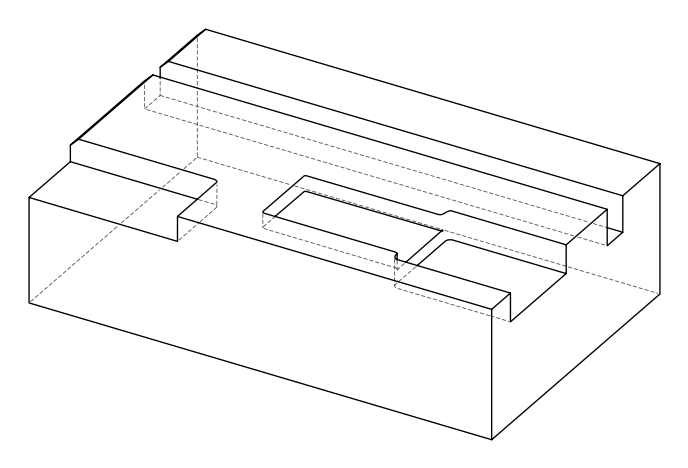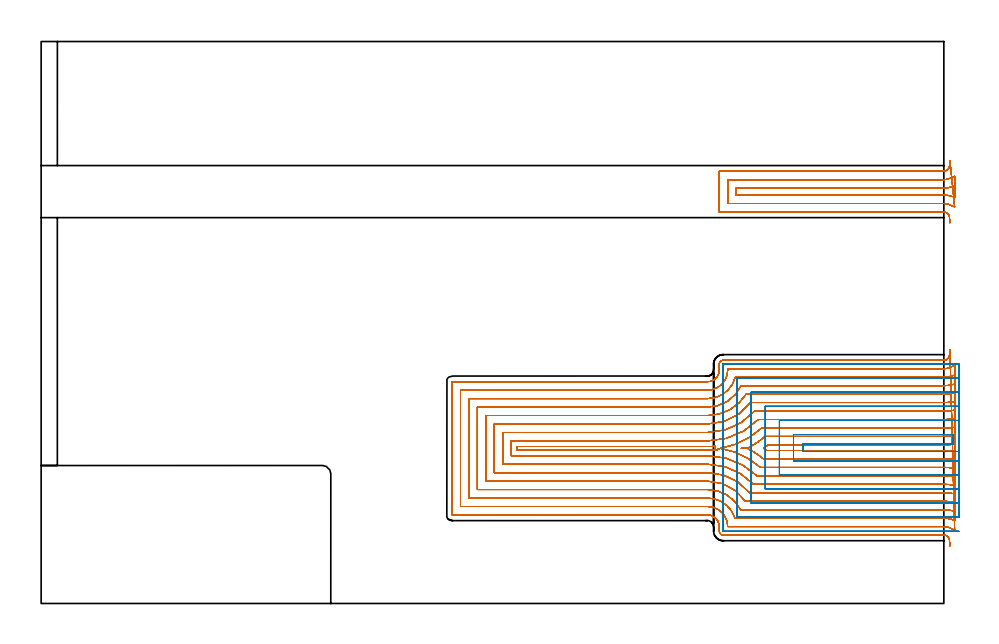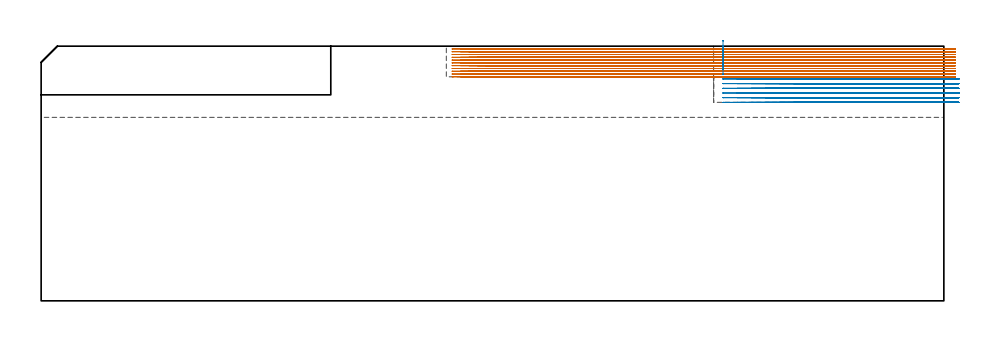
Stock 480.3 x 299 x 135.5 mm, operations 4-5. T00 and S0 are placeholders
(PLAN: 6 operations, 4 tool changes, 269.7 min)
(1 AREA_MILL | FG_CHAMFER_SURFACE | UGT0205_001 | 4.37 min | 5265 mm3)
(2 AREA_MILL_1 | FG_CHAMFER_SURFACE_1 | UGT0205_001 | 2.27 min | 2633 mm3)
(3 MILL_CORNER_NOTCH_RECTANGULAR | CORNER_NOTCH_RECTANGULAR | NXT0201_009 | Follow Part, ap 2, ae 75% | 59.5 min | 292670 mm3)
(4 MILL_OPEN_POCKET | POCKET_OPEN | NXT0201_008 | Follow Part, ap 1.5, ae 75% | 159.74 min | 431052 mm3)
(5 MILL_SLOT | SLOT_PARTIAL_RECTANGULAR | NXT0201_013 | Follow Part, ap 2.5, ae 75% | 28.28 min | 164766 mm3)
(6 MILL_RECTANGULAR_SLOT | SLOT_RECTANGULAR | UGT0201_094 | Follow Part, ap 5, ae 75% | 15.51 min | 448663 mm3)
(TOOL UGT0205_001 | Chamfer Mill 20 x 3 x 45 deg. | D20 FL50 Z2)
(TOOL NXT0201_009 | ENDMILL 8mm [2P460-0800-NA 1630] | D8 FL26 Z6)
(TOOL NXT0201_008 | ENDMILL 6mm [2P460-0600-NA 1630] | D6 FL26 Z6)
(TOOL NXT0201_013 | ENDMILL 10mm | D10 FL30 Z4)
(TOOL UGT0201_094 | End mill 20 mm | D20 FL38 Z4)
(OP 4 MILL_OPEN_POCKET)
G17 G21 G94 G90
T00 M6
G54
G17 G0 G90 X486.205 Y222.131 S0 M3
G43 Z145.5 H1
Z134.018
G94 G1 X483.3 Y221.381 F250.
G2 X480.3 Y221. R12. F500.
G1 X369.8
Y217.3
X480.3
G2 X483.3 Y216.919 R12.
G1 X486.205 Y216.169 F250.
X486.05 Y227.326
X483.3 Y226.126
G2 X480.3 Y225.5 R7.5 F500.
G1 X365.3
Y212.8
X480.3
G2 X483.3 Y212.174 R7.5
G1 X486.05 Y210.974 F250.
X483.535 Y235.745
X483.29 Y232.755
G2 X480.3 Y230. R3. F500.
G1 X360.8
Y208.3
X480.3
G2 X483.29 Y205.545 R3.
G1 X483.535 Y202.555 F250.
G0 X486.205 Y222.131 Z132.536
G1 X483.3 Y221.381
G2 X480.3 Y221. R12. F500.
G1 X369.8
Y217.3
X480.3
G2 X483.3 Y216.919 R12.
G1 X486.205 Y216.169 F250.
X486.05 Y227.326
X483.3 Y226.126
G2 X480.3 Y225.5 R7.5 F500.
G1 X365.3
Y212.8
X480.3
G2 X483.3 Y212.174 R7.5
G1 X486.05 Y210.974 F250.
X483.535 Y235.745
X483.29 Y232.755
G2 X480.3 Y230. R3. F500.
G1 X360.8
Y208.3
X480.3
G2 X483.29 Y205.545 R3.
G1 X483.535 Y202.555 F250.
G0 X486.205 Y222.131 Z131.054
G1 X483.3 Y221.381
G2 X480.3 Y221. R12. F500.
G1 X369.8
Y217.3
X480.3
G2 X483.3 Y216.919 R12.
G1 X486.205 Y216.169 F250.
X486.05 Y227.326
X483.3 Y226.126
G2 X480.3 Y225.5 R7.5 F500.
G1 X365.3
Y212.8
X480.3
G2 X483.3 Y212.174 R7.5
G1 X486.05 Y210.974 F250.
X483.535 Y235.745
X483.29 Y232.755
G2 X480.3 Y230. R3. F500.
G1 X360.8
Y208.3
X480.3
G2 X483.29 Y205.545 R3.
G1 X483.535 Y202.555 F250.
G0 X486.205 Y222.131 Z129.573
G1 X483.3 Y221.381
G2 X480.3 Y221. R12. F500.
G1 X369.8
Y217.3
X480.3
G2 X483.3 Y216.919 R12.
G1 X486.205 Y216.169 F250.
X486.05 Y227.326
X483.3 Y226.126
G2 X480.3 Y225.5 R7.5 F500.
G1 X365.3
Y212.8
X480.3
G2 X483.3 Y212.174 R7.5
G1 X486.05 Y210.974 F250.
X483.535 Y235.745
X483.29 Y232.755
G2 X480.3 Y230. R3. F500.
G1 X360.8
Y208.3
X480.3
G2 X483.29 Y205.545 R3.
G1 X483.535 Y202.555 F250.
G0 X486.205 Y222.131 Z128.091
G1 X483.3 Y221.381
G2 X480.3 Y221. R12. F500.
G1 X369.8
Y217.3
X480.3
G2 X483.3 Y216.919 R12.
G1 X486.205 Y216.169 F250.
X486.05 Y227.326
X483.3 Y226.126
G2 X480.3 Y225.5 R7.5 F500.
G1 X365.3
Y212.8
X480.3
G2 X483.3 Y212.174 R7.5
G1 X486.05 Y210.974 F250.
X483.535 Y235.745
X483.29 Y232.755
G2 X480.3 Y230. R3. F500.
G1 X360.8
Y208.3
X480.3
G2 X483.29 Y205.545 R3.
G1 X483.535 Y202.555 F250.
G0 X486.205 Y222.131 Z126.609
G1 X483.3 Y221.381
G2 X480.3 Y221. R12. F500.
G1 X369.8
Y217.3
X480.3
G2 X483.3 Y216.919 R12.
G1 X486.205 Y216.169 F250.
X486.05 Y227.326
X483.3 Y226.126
G2 X480.3 Y225.5 R7.5 F500.
G1 X365.3
Y212.8
X480.3
G2 X483.3 Y212.174 R7.5
G1 X486.05 Y210.974 F250.
X483.535 Y235.745
X483.29 Y232.755
G2 X480.3 Y230. R3. F500.
G1 X360.8
Y208.3
X480.3
G2 X483.29 Y205.545 R3.
G1 X483.535 Y202.555 F250.
G0 X486.205 Y222.131 Z125.127
G1 X483.3 Y221.381
G2 X480.3 Y221. R12. F500.
G1 X369.8
Y217.3
X480.3
G2 X483.3 Y216.919 R12.
G1 X486.205 Y216.169 F250.
X486.05 Y227.326
X483.3 Y226.126
G2 X480.3 Y225.5 R7.5 F500.
G1 X365.3
Y212.8
X480.3
G2 X483.3 Y212.174 R7.5
G1 X486.05 Y210.974 F250.
X483.535 Y235.745
X483.29 Y232.755
G2 X480.3 Y230. R3. F500.
G1 X360.8
Y208.3
X480.3
G2 X483.29 Y205.545 R3.
G1 X483.535 Y202.555 F250.
G0 X486.205 Y222.131 Z123.645
G1 X483.3 Y221.381
G2 X480.3 Y221. R12. F500.
G1 X369.8
Y217.3
X480.3
G2 X483.3 Y216.919 R12.
G1 X486.205 Y216.169 F250.
X486.05 Y227.326
X483.3 Y226.126
G2 X480.3 Y225.5 R7.5 F500.
G1 X365.3
Y212.8
X480.3
G2 X483.3 Y212.174 R7.5
G1 X486.05 Y210.974 F250.
X483.535 Y235.745
X483.29 Y232.755
G2 X480.3 Y230. R3. F500.
G1 X360.8
Y208.3
X480.3
G2 X483.29 Y205.545 R3.
G1 X483.535 Y202.555 F250.
G0 X486.205 Y222.131 Z122.164
G1 X483.3 Y221.381
G2 X480.3 Y221. R12. F500.
G1 X369.8
Y217.3
X480.3
G2 X483.3 Y216.919 R12.
G1 X486.205 Y216.169 F250.
X486.05 Y227.326
X483.3 Y226.126
G2 X480.3 Y225.5 R7.5 F500.
G1 X365.3
Y212.8
X480.3
G2 X483.3 Y212.174 R7.5
G1 X486.05 Y210.974 F250.
X483.535 Y235.745
X483.29 Y232.755
G2 X480.3 Y230. R3. F500.
G1 X360.8
Y208.3
X480.3
G2 X483.29 Y205.545 R3.
G1 X483.535 Y202.555 F250.
G0 X486.205 Y222.131 Z120.682
G1 X483.3 Y221.381
G2 X480.3 Y221. R12. F500.
G1 X369.8
Y217.3
X480.3
G2 X483.3 Y216.919 R12.
G1 X486.205 Y216.169 F250.
X486.05 Y227.326
X483.3 Y226.126
G2 X480.3 Y225.5 R7.5 F500.
G1 X365.3
Y212.8
X480.3
G2 X483.3 Y212.174 R7.5
G1 X486.05 Y210.974 F250.
X483.535 Y235.745
X483.29 Y232.755
G2 X480.3 Y230. R3. F500.
G1 X360.8
Y208.3
X480.3
G2 X483.29 Y205.545 R3.
G1 X483.535 Y202.555 F250.
G0 X486.205 Y222.131 Z119.2
G1 X483.3 Y221.381
G2 X480.3 Y221. R12. F500.
G1 X369.8
Y217.3
X480.3
G2 X483.3 Y216.919 R12.
G1 X486.205 Y216.169 F250.
X486.05 Y227.326
X483.3 Y226.126
G2 X480.3 Y225.5 R7.5 F500.
G1 X365.3
Y212.8
X480.3
G2 X483.3 Y212.174 R7.5
G1 X486.05 Y210.974 F250.
X483.535 Y235.745
X483.29 Y232.755
G2 X480.3 Y230. R3. F500.
G1 X360.8
Y208.3
X480.3
G2 X483.29 Y205.545 R3.
G1 X483.535 Y202.555 F250.
G0 Z145.5
X486.294 Y84.681
Z134.018
G1 X483.3 Y84.494
G2 X480.3 Y84.4 R48. F500.
G1 X386.809
G2 X384.378 Y82.55 R51.2
X385.924 Y81.4 R51.2
G1 X480.3
G2 X483.3 Y81.306 R48.
G1 X486.294 Y81.119 F250.
X486.293 Y89.21
X483.3 Y89.004
G2 X480.3 Y88.9 R43.5 F500.
G1 X385.174
G2 X375.723 Y82.55 R46.7
G1 X372.538
X375.723
G2 X384.347 Y76.9 R46.7
G1 X480.3
G2 X483.3 Y76.796 R43.5
G1 X486.293 Y76.59 F250.
X486.291 Y93.746
X483.3 Y93.516
G2 X480.3 Y93.4 R39. F500.
G1 X383.448
G2 X361.391 Y82.55 R42.2
G1 X358.62 Y81.401
G3 X354.6 Y81.6 R40.7
G1 X253.1
Y83.5
X354.6
G3 X358.62 Y83.699 R40.7
X358.62 Y81.401 R3.
G1 X361.391 Y82.55
G2 X382.682 Y72.4 R42.2
G1 X480.3
G2 X483.3 Y72.284 R39.
G1 X486.291 Y72.054 F250.
X486.289 Y98.292
X483.3 Y98.031
G2 X480.3 Y97.9 R34.5 F500.
G1 X381.611
G2 X354.6 Y86.5 R37.7
G1 X250.1
Y78.6
X354.6
G2 X380.911 Y67.9 R37.7
G1 X480.3
G2 X483.3 Y67.769 R34.5
G1 X486.289 Y67.508 F250.
X486.285 Y102.85
X483.3 Y102.55
G2 X480.3 Y102.4 R30. F500.
G1 X379.64
G2 X354.6 Y91. R33.2
G1 X245.6
Y74.1
X354.6
G2 X379.013 Y63.4 R33.2
G1 X480.3
G2 X483.3 Y63.25 R30.
G1 X486.285 Y62.95 F250.
X486.279 Y107.43
X483.3 Y107.077
G2 X480.3 Y106.9 R25.5 F500.
G1 X377.5
G2 X354.6 Y95.5 R28.7
G1 X241.1
Y69.6
X354.6
G2 X376.954 Y58.9 R28.7
G1 X480.3
G2 X483.3 Y58.723 R25.5
G1 X486.279 Y58.37 F250.
X486.269 Y112.044
X483.3 Y111.615
G2 X480.3 Y111.4 R21. F500.
G1 X375.138
G2 X354.6 Y100. R24.2
G1 X236.6
Y65.1
X354.6
G2 X374.685 Y54.4 R24.2
G1 X480.3
G2 X483.3 Y54.185 R21.
G1 X486.269 Y53.756 F250.
X486.25 Y116.72
X483.3 Y116.175
G2 X480.3 Y115.9 R16.5 F500.
G1 X372.466
G2 X354.6 Y104.5 R19.7
G1 X232.1
Y60.6
X354.6
G2 X372.124 Y49.9 R19.7
G1 X480.3
G2 X483.3 Y49.625 R16.5
G1 X486.25 Y49.08 F250.
X486.205 Y121.531
X483.3 Y120.781
G2 X480.3 Y120.4 R12. F500.
G1 X369.317
G2 X354.6 Y109. R15.2
G1 X227.6
Y56.1
X354.6
G2 X369.119 Y45.4 R15.2
G1 X480.3
G2 X483.3 Y45.019 R12.
G1 X486.205 Y44.269 F250.
X486.05 Y126.726
X483.3 Y125.526
G2 X480.3 Y124.9 R7.5 F500.
G1 X365.3
Y124.2
G2 X354.6 Y113.5 R10.7
G1 X223.1
Y51.6
X354.6
G2 X365.3 Y40.9 R10.7
G1 X480.3
G2 X483.3 Y40.274 R7.5
G1 X486.05 Y39.074 F250.
X483.535 Y135.145
X483.29 Y132.155
G2 X480.3 Y129.4 R3. F500.
G1 X362.9
G3 X360.8 Y127.301 R2.1
G1 Y124.2
G2 X354.6 Y118. R6.2
G1 X218.8
G3 X218.6 Y117.8 R0.2
G1 Y47.3
G3 X218.8 Y47.1 R0.2
G1 X354.6
G2 X360.8 Y40.9 R6.2
G1 Y38.5
G3 X362.9 Y36.4 R2.1
G1 X480.3
G2 X483.29 Y33.645 R3.
G1 X483.535 Y30.655 F250.
G0 X486.294 Y84.681 Z132.536
G1 X483.3 Y84.494
G2 X480.3 Y84.4 R48. F500.
G1 X386.809
G2 X384.378 Y82.55 R51.2
X385.924 Y81.4 R51.2
G1 X480.3
G2 X483.3 Y81.306 R48.
G1 X486.294 Y81.119 F250.
X486.293 Y89.21
X483.3 Y89.004
G2 X480.3 Y88.9 R43.5 F500.
G1 X385.174
G2 X375.723 Y82.55 R46.7
G1 X372.538
X375.723
G2 X384.347 Y76.9 R46.7
G1 X480.3
G2 X483.3 Y76.796 R43.5
G1 X486.293 Y76.59 F250.
X486.291 Y93.746
X483.3 Y93.516
G2 X480.3 Y93.4 R39. F500.
G1 X383.448
G2 X361.391 Y82.55 R42.2
G1 X358.62 Y81.401
G3 X354.6 Y81.6 R40.7
G1 X253.1
Y83.5
X354.6
G3 X358.62 Y83.699 R40.7
X358.62 Y81.401 R3.
G1 X361.391 Y82.55
G2 X382.682 Y72.4 R42.2
G1 X480.3
G2 X483.3 Y72.284 R39.
G1 X486.291 Y72.054 F250.
X486.289 Y98.292
X483.3 Y98.031
G2 X480.3 Y97.9 R34.5 F500.
G1 X381.611
G2 X354.6 Y86.5 R37.7
G1 X250.1
Y78.6
X354.6
G2 X380.911 Y67.9 R37.7
G1 X480.3
G2 X483.3 Y67.769 R34.5
G1 X486.289 Y67.508 F250.
X486.285 Y102.85
X483.3 Y102.55
G2 X480.3 Y102.4 R30. F500.
G1 X379.64
G2 X354.6 Y91. R33.2
G1 X245.6
Y74.1
X354.6
G2 X379.013 Y63.4 R33.2
G1 X480.3
G2 X483.3 Y63.25 R30.
G1 X486.285 Y62.95 F250.
X486.279 Y107.43
X483.3 Y107.077
G2 X480.3 Y106.9 R25.5 F500.
G1 X377.5
G2 X354.6 Y95.5 R28.7
G1 X241.1
Y69.6
X354.6
G2 X376.954 Y58.9 R28.7
G1 X480.3
G2 X483.3 Y58.723 R25.5
G1 X486.279 Y58.37 F250.
X486.269 Y112.044
X483.3 Y111.615
G2 X480.3 Y111.4 R21. F500.
G1 X375.138
G2 X354.6 Y100. R24.2
G1 X236.6
Y65.1
X354.6
G2 X374.685 Y54.4 R24.2
G1 X480.3
G2 X483.3 Y54.185 R21.
G1 X486.269 Y53.756 F250.
X486.25 Y116.72
X483.3 Y116.175
G2 X480.3 Y115.9 R16.5 F500.
G1 X372.466
G2 X354.6 Y104.5 R19.7
G1 X232.1
Y60.6
X354.6
G2 X372.124 Y49.9 R19.7
G1 X480.3
G2 X483.3 Y49.625 R16.5
G1 X486.25 Y49.08 F250.
X486.205 Y121.531
X483.3 Y120.781
G2 X480.3 Y120.4 R12. F500.
G1 X369.317
G2 X354.6 Y109. R15.2
G1 X227.6
Y56.1
X354.6
G2 X369.119 Y45.4 R15.2
G1 X480.3
G2 X483.3 Y45.019 R12.
G1 X486.205 Y44.269 F250.
X486.05 Y126.726
X483.3 Y125.526
G2 X480.3 Y124.9 R7.5 F500.
G1 X365.3
Y124.2
G2 X354.6 Y113.5 R10.7
G1 X223.1
Y51.6
X354.6
G2 X365.3 Y40.9 R10.7
G1 X480.3
G2 X483.3 Y40.274 R7.5
G1 X486.05 Y39.074 F250.
X483.535 Y135.145
X483.29 Y132.155
G2 X480.3 Y129.4 R3. F500.
G1 X362.9
G3 X360.8 Y127.301 R2.1
G1 Y124.2
G2 X354.6 Y118. R6.2
G1 X218.8
G3 X218.6 Y117.8 R0.2
G1 Y47.3
G3 X218.8 Y47.1 R0.2
G1 X354.6
G2 X360.8 Y40.9 R6.2
G1 Y38.5
G3 X362.9 Y36.4 R2.1
G1 X480.3
G2 X483.29 Y33.645 R3.
G1 X483.535 Y30.655 F250.
G0 X486.294 Y84.681 Z131.054
G1 X483.3 Y84.494
G2 X480.3 Y84.4 R48. F500.
G1 X386.809
G2 X384.378 Y82.55 R51.2
X385.924 Y81.4 R51.2
G1 X480.3
G2 X483.3 Y81.306 R48.
G1 X486.294 Y81.119 F250.
X486.293 Y89.21
X483.3 Y89.004
G2 X480.3 Y88.9 R43.5 F500.
G1 X385.174
G2 X375.723 Y82.55 R46.7
G1 X372.538
X375.723
G2 X384.347 Y76.9 R46.7
G1 X480.3
G2 X483.3 Y76.796 R43.5
G1 X486.293 Y76.59 F250.
X486.291 Y93.746
X483.3 Y93.516
G2 X480.3 Y93.4 R39. F500.
G1 X383.448
G2 X361.391 Y82.55 R42.2
G1 X358.62 Y81.401
G3 X354.6 Y81.6 R40.7
G1 X253.1
Y83.5
X354.6
G3 X358.62 Y83.699 R40.7
X358.62 Y81.401 R3.
G1 X361.391 Y82.55
G2 X382.682 Y72.4 R42.2
G1 X480.3
G2 X483.3 Y72.284 R39.
G1 X486.291 Y72.054 F250.
X486.289 Y98.292
X483.3 Y98.031
G2 X480.3 Y97.9 R34.5 F500.
G1 X381.611
G2 X354.6 Y86.5 R37.7
G1 X250.1
Y78.6
X354.6
G2 X380.911 Y67.9 R37.7
G1 X480.3
G2 X483.3 Y67.769 R34.5
G1 X486.289 Y67.508 F250.
X486.285 Y102.85
X483.3 Y102.55
G2 X480.3 Y102.4 R30. F500.
G1 X379.64
G2 X354.6 Y91. R33.2
G1 X245.6
Y74.1
X354.6
G2 X379.013 Y63.4 R33.2
G1 X480.3
G2 X483.3 Y63.25 R30.
G1 X486.285 Y62.95 F250.
X486.279 Y107.43
X483.3 Y107.077
G2 X480.3 Y106.9 R25.5 F500.
G1 X377.5
G2 X354.6 Y95.5 R28.7
G1 X241.1
Y69.6
X354.6
G2 X376.954 Y58.9 R28.7
G1 X480.3
G2 X483.3 Y58.723 R25.5
G1 X486.279 Y58.37 F250.
X486.269 Y112.044
X483.3 Y111.615
G2 X480.3 Y111.4 R21. F500.
G1 X375.138
G2 X354.6 Y100. R24.2
G1 X236.6
Y65.1
X354.6
G2 X374.685 Y54.4 R24.2
G1 X480.3
G2 X483.3 Y54.185 R21.
G1 X486.269 Y53.756 F250.
X486.25 Y116.72
X483.3 Y116.175
G2 X480.3 Y115.9 R16.5 F500.
G1 X372.466
G2 X354.6 Y104.5 R19.7
G1 X232.1
Y60.6
X354.6
G2 X372.124 Y49.9 R19.7
G1 X480.3
G2 X483.3 Y49.625 R16.5
G1 X486.25 Y49.08 F250.
X486.205 Y121.531
X483.3 Y120.781
G2 X480.3 Y120.4 R12. F500.
G1 X369.317
G2 X354.6 Y109. R15.2
G1 X227.6
Y56.1
X354.6
G2 X369.119 Y45.4 R15.2
G1 X480.3
G2 X483.3 Y45.019 R12.
G1 X486.205 Y44.269 F250.
X486.05 Y126.726
X483.3 Y125.526
G2 X480.3 Y124.9 R7.5 F500.
G1 X365.3
Y124.2
G2 X354.6 Y113.5 R10.7
G1 X223.1
Y51.6
X354.6
G2 X365.3 Y40.9 R10.7
G1 X480.3
G2 X483.3 Y40.274 R7.5
G1 X486.05 Y39.074 F250.
X483.535 Y135.145
X483.29 Y132.155
G2 X480.3 Y129.4 R3. F500.
G1 X362.9
G3 X360.8 Y127.301 R2.1
G1 Y124.2
G2 X354.6 Y118. R6.2
G1 X218.8
G3 X218.6 Y117.8 R0.2
G1 Y47.3
G3 X218.8 Y47.1 R0.2
G1 X354.6
G2 X360.8 Y40.9 R6.2
G1 Y38.5
G3 X362.9 Y36.4 R2.1
G1 X480.3
G2 X483.29 Y33.645 R3.
G1 X483.535 Y30.655 F250.
G0 X486.294 Y84.681 Z129.573
G1 X483.3 Y84.494
G2 X480.3 Y84.4 R48. F500.
G1 X386.809
G2 X384.378 Y82.55 R51.2
X385.924 Y81.4 R51.2
G1 X480.3
G2 X483.3 Y81.306 R48.
G1 X486.294 Y81.119 F250.
X486.293 Y89.21
X483.3 Y89.004
G2 X480.3 Y88.9 R43.5 F500.
G1 X385.174
G2 X375.723 Y82.55 R46.7
G1 X372.538
X375.723
G2 X384.347 Y76.9 R46.7
G1 X480.3
G2 X483.3 Y76.796 R43.5
G1 X486.293 Y76.59 F250.
X486.291 Y93.746
X483.3 Y93.516
G2 X480.3 Y93.4 R39. F500.
G1 X383.448
G2 X361.391 Y82.55 R42.2
G1 X358.62 Y81.401
G3 X354.6 Y81.6 R40.7
G1 X253.1
Y83.5
X354.6
G3 X358.62 Y83.699 R40.7
X358.62 Y81.401 R3.
G1 X361.391 Y82.55
G2 X382.682 Y72.4 R42.2
G1 X480.3
G2 X483.3 Y72.284 R39.
G1 X486.291 Y72.054 F250.
X486.289 Y98.292
X483.3 Y98.031
G2 X480.3 Y97.9 R34.5 F500.
G1 X381.611
G2 X354.6 Y86.5 R37.7
G1 X250.1
Y78.6
X354.6
G2 X380.911 Y67.9 R37.7
G1 X480.3
G2 X483.3 Y67.769 R34.5
G1 X486.289 Y67.508 F250.
X486.285 Y102.85
X483.3 Y102.55
G2 X480.3 Y102.4 R30. F500.
G1 X379.64
G2 X354.6 Y91. R33.2
G1 X245.6
Y74.1
X354.6
G2 X379.013 Y63.4 R33.2
G1 X480.3
G2 X483.3 Y63.25 R30.
G1 X486.285 Y62.95 F250.
X486.279 Y107.43
X483.3 Y107.077
G2 X480.3 Y106.9 R25.5 F500.
G1 X377.5
G2 X354.6 Y95.5 R28.7
G1 X241.1
Y69.6
X354.6
G2 X376.954 Y58.9 R28.7
G1 X480.3
G2 X483.3 Y58.723 R25.5
G1 X486.279 Y58.37 F250.
X486.269 Y112.044
X483.3 Y111.615
G2 X480.3 Y111.4 R21. F500.
G1 X375.138
G2 X354.6 Y100. R24.2
G1 X236.6
Y65.1
X354.6
G2 X374.685 Y54.4 R24.2
G1 X480.3
G2 X483.3 Y54.185 R21.
G1 X486.269 Y53.756 F250.
X486.25 Y116.72
X483.3 Y116.175
G2 X480.3 Y115.9 R16.5 F500.
G1 X372.466
G2 X354.6 Y104.5 R19.7
G1 X232.1
Y60.6
X354.6
G2 X372.124 Y49.9 R19.7
G1 X480.3
G2 X483.3 Y49.625 R16.5
G1 X486.25 Y49.08 F250.
X486.205 Y121.531
X483.3 Y120.781
G2 X480.3 Y120.4 R12. F500.
G1 X369.317
G2 X354.6 Y109. R15.2
G1 X227.6
Y56.1
X354.6
G2 X369.119 Y45.4 R15.2
G1 X480.3
G2 X483.3 Y45.019 R12.
G1 X486.205 Y44.269 F250.
X486.05 Y126.726
X483.3 Y125.526
G2 X480.3 Y124.9 R7.5 F500.
G1 X365.3
Y124.2
G2 X354.6 Y113.5 R10.7
G1 X223.1
Y51.6
X354.6
G2 X365.3 Y40.9 R10.7
G1 X480.3
G2 X483.3 Y40.274 R7.5
G1 X486.05 Y39.074 F250.
X483.535 Y135.145
X483.29 Y132.155
G2 X480.3 Y129.4 R3. F500.
G1 X362.9
G3 X360.8 Y127.3 R2.1
G1 Y124.2
G2 X354.6 Y118. R6.2
G1 X218.8
G3 X218.6 Y117.8 R0.2
G1 Y47.3
G3 X218.8 Y47.1 R0.2
G1 X354.6
G2 X360.8 Y40.9 R6.2
G1 Y38.5
G3 X362.9 Y36.4 R2.1
G1 X480.3
G2 X483.29 Y33.645 R3.
G1 X483.535 Y30.655 F250.
G0 X486.294 Y84.681 Z128.091
G1 X483.3 Y84.494
G2 X480.3 Y84.4 R48. F500.
G1 X386.809
G2 X384.378 Y82.55 R51.2
X385.924 Y81.4 R51.2
G1 X480.3
G2 X483.3 Y81.306 R48.
G1 X486.294 Y81.119 F250.
X486.293 Y89.21
X483.3 Y89.004
G2 X480.3 Y88.9 R43.5 F500.
G1 X385.175
G2 X375.723 Y82.55 R46.7
G1 X372.538
X375.723
G2 X384.347 Y76.9 R46.7
G1 X480.3
G2 X483.3 Y76.796 R43.5
G1 X486.293 Y76.59 F250.
X486.291 Y93.746
X483.3 Y93.516
G2 X480.3 Y93.4 R39. F500.
G1 X383.448
G2 X361.391 Y82.55 R42.2
G1 X358.62 Y81.401
G3 X354.6 Y81.6 R40.7
G1 X253.1
Y83.5
X354.6
G3 X358.62 Y83.699 R40.7
X358.62 Y81.401 R3.
G1 X361.391 Y82.55
G2 X382.682 Y72.4 R42.2
G1 X480.3
G2 X483.3 Y72.284 R39.
G1 X486.291 Y72.054 F250.
X486.289 Y98.292
X483.3 Y98.031
G2 X480.3 Y97.9 R34.5 F500.
G1 X381.611
G2 X354.6 Y86.5 R37.7
G1 X250.1
Y78.6
X354.6
G2 X380.911 Y67.9 R37.7
G1 X480.3
G2 X483.3 Y67.769 R34.5
G1 X486.289 Y67.508 F250.
X486.285 Y102.85
X483.3 Y102.55
G2 X480.3 Y102.4 R30. F500.
G1 X379.64
G2 X354.6 Y91. R33.2
G1 X245.6
Y74.1
X354.6
G2 X379.013 Y63.4 R33.2
G1 X480.3
G2 X483.3 Y63.25 R30.
G1 X486.285 Y62.95 F250.
X486.279 Y107.43
X483.3 Y107.077
G2 X480.3 Y106.9 R25.5 F500.
G1 X377.5
G2 X354.6 Y95.5 R28.7
G1 X241.1
Y69.6
X354.6
G2 X376.954 Y58.9 R28.7
G1 X480.3
G2 X483.3 Y58.723 R25.5
G1 X486.279 Y58.37 F250.
X486.269 Y112.044
X483.3 Y111.615
G2 X480.3 Y111.4 R21. F500.
G1 X375.138
G2 X354.6 Y100. R24.2
G1 X236.6
Y65.1
X354.6
G2 X374.685 Y54.4 R24.2
G1 X480.3
G2 X483.3 Y54.185 R21.
G1 X486.269 Y53.756 F250.
X486.25 Y116.72
X483.3 Y116.175
G2 X480.3 Y115.9 R16.5 F500.
G1 X372.466
G2 X354.6 Y104.5 R19.7
G1 X232.1
Y60.6
X354.6
G2 X372.124 Y49.9 R19.7
G1 X480.3
G2 X483.3 Y49.625 R16.5
G1 X486.25 Y49.08 F250.
X486.205 Y121.531
X483.3 Y120.781
G2 X480.3 Y120.4 R12. F500.
G1 X369.317
G2 X354.6 Y109. R15.2
G1 X227.6
Y56.1
X354.6
G2 X369.119 Y45.4 R15.2
G1 X480.3
G2 X483.3 Y45.019 R12.
G1 X486.205 Y44.269 F250.
X486.05 Y126.726
X483.3 Y125.526
G2 X480.3 Y124.9 R7.5 F500.
G1 X365.3
Y124.2
G2 X354.6 Y113.5 R10.7
G1 X223.1
Y51.6
X354.6
G2 X365.3 Y40.9 R10.7
G1 X480.3
G2 X483.3 Y40.274 R7.5
G1 X486.05 Y39.074 F250.
X483.535 Y135.145
X483.29 Y132.155
G2 X480.3 Y129.4 R3. F500.
G1 X362.9
G3 X360.8 Y127.301 R2.1
G1 Y124.2
G2 X354.6 Y118. R6.2
G1 X218.8
G3 X218.6 Y117.8 R0.2
G1 Y47.3
G3 X218.8 Y47.1 R0.2
G1 X354.6
G2 X360.8 Y40.9 R6.2
G1 Y38.5
G3 X362.9 Y36.4 R2.1
G1 X480.3
G2 X483.29 Y33.645 R3.
G1 X483.535 Y30.655 F250.
G0 X486.294 Y84.681 Z126.609
G1 X483.3 Y84.494
G2 X480.3 Y84.4 R48. F500.
G1 X386.809
G2 X384.378 Y82.55 R51.2
X385.924 Y81.4 R51.2
G1 X480.3
G2 X483.3 Y81.306 R48.
G1 X486.294 Y81.119 F250.
X486.293 Y89.21
X483.3 Y89.004
G2 X480.3 Y88.9 R43.5 F500.
G1 X385.174
G2 X375.723 Y82.55 R46.7
G1 X372.538
X375.723
G2 X384.347 Y76.9 R46.7
G1 X480.3
G2 X483.3 Y76.796 R43.5
G1 X486.293 Y76.59 F250.
X486.291 Y93.746
X483.3 Y93.516
G2 X480.3 Y93.4 R39. F500.
G1 X383.448
G2 X361.391 Y82.55 R42.2
G1 X358.62 Y81.401
G3 X354.6 Y81.6 R40.7
G1 X253.1
Y83.5
X354.6
G3 X358.62 Y83.699 R40.7
X358.62 Y81.401 R3.
G1 X361.391 Y82.55
G2 X382.682 Y72.4 R42.2
G1 X480.3
G2 X483.3 Y72.284 R39.
G1 X486.291 Y72.054 F250.
X486.289 Y98.292
X483.3 Y98.031
G2 X480.3 Y97.9 R34.5 F500.
G1 X381.611
G2 X354.6 Y86.5 R37.7
G1 X250.1
Y78.6
X354.6
G2 X380.911 Y67.9 R37.7
G1 X480.3
G2 X483.3 Y67.769 R34.5
G1 X486.289 Y67.508 F250.
X486.285 Y102.85
X483.3 Y102.55
G2 X480.3 Y102.4 R30. F500.
G1 X379.64
G2 X354.6 Y91. R33.2
G1 X245.6
Y74.1
X354.6
G2 X379.013 Y63.4 R33.2
G1 X480.3
G2 X483.3 Y63.25 R30.
G1 X486.285 Y62.95 F250.
X486.279 Y107.43
X483.3 Y107.077
G2 X480.3 Y106.9 R25.5 F500.
G1 X377.5
G2 X354.6 Y95.5 R28.7
G1 X241.1
Y69.6
X354.6
G2 X376.954 Y58.9 R28.7
G1 X480.3
G2 X483.3 Y58.723 R25.5
G1 X486.279 Y58.37 F250.
X486.269 Y112.044
X483.3 Y111.615
G2 X480.3 Y111.4 R21. F500.
G1 X375.138
G2 X354.6 Y100. R24.2
G1 X236.6
Y65.1
X354.6
G2 X374.685 Y54.4 R24.2
G1 X480.3
G2 X483.3 Y54.185 R21.
G1 X486.269 Y53.756 F250.
X486.25 Y116.72
X483.3 Y116.175
G2 X480.3 Y115.9 R16.5 F500.
G1 X372.466
G2 X354.6 Y104.5 R19.7
G1 X232.1
Y60.6
X354.6
G2 X372.124 Y49.9 R19.7
G1 X480.3
G2 X483.3 Y49.625 R16.5
G1 X486.25 Y49.08 F250.
X486.205 Y121.531
X483.3 Y120.781
G2 X480.3 Y120.4 R12. F500.
G1 X369.317
G2 X354.6 Y109. R15.2
G1 X227.6
Y56.1
X354.6
G2 X369.119 Y45.4 R15.2
G1 X480.3
G2 X483.3 Y45.019 R12.
G1 X486.205 Y44.269 F250.
X486.05 Y126.726
X483.3 Y125.526
G2 X480.3 Y124.9 R7.5 F500.
G1 X365.3
Y124.2
G2 X354.6 Y113.5 R10.7
G1 X223.1
Y51.6
X354.6
G2 X365.3 Y40.9 R10.7
G1 X480.3
G2 X483.3 Y40.274 R7.5
G1 X486.05 Y39.074 F250.
X483.535 Y135.145
X483.29 Y132.155
G2 X480.3 Y129.4 R3. F500.
G1 X362.9
G3 X360.8 Y127.3 R2.1
G1 Y124.2
G2 X354.6 Y118. R6.2
G1 X218.8
G3 X218.6 Y117.8 R0.2
G1 Y47.3
G3 X218.8 Y47.1 R0.2
G1 X354.6
G2 X360.8 Y40.9 R6.2
G1 Y38.5
G3 X362.9 Y36.4 R2.1
G1 X480.3
G2 X483.29 Y33.645 R3.
G1 X483.535 Y30.655 F250.
G0 X486.294 Y84.681 Z125.127
G1 X483.3 Y84.494
G2 X480.3 Y84.4 R48. F500.
G1 X386.809
G2 X384.378 Y82.55 R51.2
X385.924 Y81.4 R51.2
G1 X480.3
G2 X483.3 Y81.306 R48.
G1 X486.294 Y81.119 F250.
X486.293 Y89.21
X483.3 Y89.004
G2 X480.3 Y88.9 R43.5 F500.
G1 X385.174
G2 X375.723 Y82.55 R46.7
G1 X372.538
X375.723
G2 X384.347 Y76.9 R46.7
G1 X480.3
G2 X483.3 Y76.796 R43.5
G1 X486.293 Y76.59 F250.
X486.291 Y93.746
X483.3 Y93.516
G2 X480.3 Y93.4 R39. F500.
G1 X383.448
G2 X361.391 Y82.55 R42.2
G1 X358.62 Y81.401
G3 X354.6 Y81.6 R40.7
G1 X253.1
Y83.5
X354.6
G3 X358.62 Y83.699 R40.7
X358.62 Y81.401 R3.
G1 X361.391 Y82.55
G2 X382.682 Y72.4 R42.2
G1 X480.3
G2 X483.3 Y72.284 R39.
G1 X486.291 Y72.054 F250.
X486.289 Y98.292
X483.3 Y98.031
G2 X480.3 Y97.9 R34.5 F500.
G1 X381.611
G2 X354.6 Y86.5 R37.7
G1 X250.1
Y78.6
X354.6
G2 X380.911 Y67.9 R37.7
G1 X480.3
G2 X483.3 Y67.769 R34.5
G1 X486.289 Y67.508 F250.
X486.285 Y102.85
X483.3 Y102.55
G2 X480.3 Y102.4 R30. F500.
G1 X379.64
G2 X354.6 Y91. R33.2
G1 X245.6
Y74.1
X354.6
G2 X379.013 Y63.4 R33.2
G1 X480.3
G2 X483.3 Y63.25 R30.
G1 X486.285 Y62.95 F250.
X486.279 Y107.43
X483.3 Y107.077
G2 X480.3 Y106.9 R25.5 F500.
G1 X377.5
G2 X354.6 Y95.5 R28.7
G1 X241.1
Y69.6
X354.6
G2 X376.954 Y58.9 R28.7
G1 X480.3
G2 X483.3 Y58.723 R25.5
G1 X486.279 Y58.37 F250.
X486.269 Y112.044
X483.3 Y111.615
G2 X480.3 Y111.4 R21. F500.
G1 X375.138
G2 X354.6 Y100. R24.2
G1 X236.6
Y65.1
X354.6
G2 X374.685 Y54.4 R24.2
G1 X480.3
G2 X483.3 Y54.185 R21.
G1 X486.269 Y53.756 F250.
X486.25 Y116.72
X483.3 Y116.175
G2 X480.3 Y115.9 R16.5 F500.
G1 X372.466
G2 X354.6 Y104.5 R19.7
G1 X232.1
Y60.6
X354.6
G2 X372.124 Y49.9 R19.7
G1 X480.3
G2 X483.3 Y49.625 R16.5
G1 X486.25 Y49.08 F250.
X486.205 Y121.531
X483.3 Y120.781
G2 X480.3 Y120.4 R12. F500.
G1 X369.317
G2 X354.6 Y109. R15.2
G1 X227.6
Y56.1
X354.6
G2 X369.119 Y45.4 R15.2
G1 X480.3
G2 X483.3 Y45.019 R12.
G1 X486.205 Y44.269 F250.
X486.05 Y126.726
X483.3 Y125.526
G2 X480.3 Y124.9 R7.5 F500.
G1 X365.3
Y124.2
G2 X354.6 Y113.5 R10.7
G1 X223.1
Y51.6
X354.6
G2 X365.3 Y40.9 R10.7
G1 X480.3
G2 X483.3 Y40.274 R7.5
G1 X486.05 Y39.074 F250.
X483.535 Y135.145
X483.29 Y132.155
G2 X480.3 Y129.4 R3. F500.
G1 X362.9
G3 X360.8 Y127.301 R2.1
G1 Y124.2
G2 X354.6 Y118. R6.2
G1 X218.8
G3 X218.6 Y117.8 R0.2
G1 Y47.3
G3 X218.8 Y47.1 R0.2
G1 X354.6
G2 X360.8 Y40.9 R6.2
G1 Y38.5
G3 X362.9 Y36.4 R2.1
G1 X480.3
G2 X483.29 Y33.645 R3.
G1 X483.535 Y30.655 F250.
G0 X486.294 Y84.681 Z123.645
G1 X483.3 Y84.494
G2 X480.3 Y84.4 R48. F500.
G1 X386.809
G2 X384.378 Y82.55 R51.2
X385.924 Y81.4 R51.2
G1 X480.3
G2 X483.3 Y81.306 R48.
G1 X486.294 Y81.119 F250.
X486.293 Y89.21
X483.3 Y89.004
G2 X480.3 Y88.9 R43.5 F500.
G1 X385.174
G2 X375.723 Y82.55 R46.7
G1 X372.538
X375.723
G2 X384.347 Y76.9 R46.7
G1 X480.3
G2 X483.3 Y76.796 R43.5
G1 X486.293 Y76.59 F250.
X486.291 Y93.746
X483.3 Y93.516
G2 X480.3 Y93.4 R39. F500.
G1 X383.448
G2 X361.391 Y82.55 R42.2
G1 X358.62 Y81.401
G3 X354.6 Y81.6 R40.7
G1 X253.1
Y83.5
X354.6
G3 X358.62 Y83.699 R40.7
X358.62 Y81.401 R3.
G1 X361.391 Y82.55
G2 X382.682 Y72.4 R42.2
G1 X480.3
G2 X483.3 Y72.284 R39.
G1 X486.291 Y72.054 F250.
X486.289 Y98.292
X483.3 Y98.031
G2 X480.3 Y97.9 R34.5 F500.
G1 X381.611
G2 X354.6 Y86.5 R37.7
G1 X250.1
Y78.6
X354.6
G2 X380.911 Y67.9 R37.7
G1 X480.3
G2 X483.3 Y67.769 R34.5
G1 X486.289 Y67.508 F250.
X486.285 Y102.85
X483.3 Y102.55
G2 X480.3 Y102.4 R30. F500.
G1 X379.64
G2 X354.6 Y91. R33.2
G1 X245.6
Y74.1
X354.6
G2 X379.013 Y63.4 R33.2
G1 X480.3
G2 X483.3 Y63.25 R30.
G1 X486.285 Y62.95 F250.
X486.279 Y107.43
X483.3 Y107.077
G2 X480.3 Y106.9 R25.5 F500.
G1 X377.5
G2 X354.6 Y95.5 R28.7
G1 X241.1
Y69.6
X354.6
G2 X376.954 Y58.9 R28.7
G1 X480.3
G2 X483.3 Y58.723 R25.5
G1 X486.279 Y58.37 F250.
X486.269 Y112.044
X483.3 Y111.615
G2 X480.3 Y111.4 R21. F500.
G1 X375.138
G2 X354.6 Y100. R24.2
G1 X236.6
Y65.1
X354.6
G2 X374.685 Y54.4 R24.2
G1 X480.3
G2 X483.3 Y54.185 R21.
G1 X486.269 Y53.756 F250.
X486.25 Y116.72
X483.3 Y116.175
G2 X480.3 Y115.9 R16.5 F500.
G1 X372.466
G2 X354.6 Y104.5 R19.7
G1 X232.1
Y60.6
X354.6
G2 X372.124 Y49.9 R19.7
G1 X480.3
G2 X483.3 Y49.625 R16.5
G1 X486.25 Y49.08 F250.
X486.205 Y121.531
X483.3 Y120.781
G2 X480.3 Y120.4 R12. F500.
G1 X369.317
G2 X354.6 Y109. R15.2
G1 X227.6
Y56.1
X354.6
G2 X369.119 Y45.4 R15.2
G1 X480.3
G2 X483.3 Y45.019 R12.
G1 X486.205 Y44.269 F250.
X486.05 Y126.726
X483.3 Y125.526
G2 X480.3 Y124.9 R7.5 F500.
G1 X365.3
Y124.2
G2 X354.6 Y113.5 R10.7
G1 X223.1
Y51.6
X354.6
G2 X365.3 Y40.9 R10.7
G1 X480.3
G2 X483.3 Y40.274 R7.5
G1 X486.05 Y39.074 F250.
X483.535 Y135.145
X483.29 Y132.155
G2 X480.3 Y129.4 R3. F500.
G1 X362.9
G3 X360.8 Y127.301 R2.1
G1 Y124.2
G2 X354.6 Y118. R6.2
G1 X218.8
G3 X218.6 Y117.8 R0.2
G1 Y47.3
G3 X218.8 Y47.1 R0.2
G1 X354.6
G2 X360.8 Y40.9 R6.2
G1 Y38.5
G3 X362.9 Y36.4 R2.1
G1 X480.3
G2 X483.29 Y33.645 R3.
G1 X483.535 Y30.655 F250.
G0 X486.294 Y84.681 Z122.164
G1 X483.3 Y84.494
G2 X480.3 Y84.4 R48. F500.
G1 X386.809
G2 X384.378 Y82.55 R51.2
X385.924 Y81.4 R51.2
G1 X480.3
G2 X483.3 Y81.306 R48.
G1 X486.294 Y81.119 F250.
X486.293 Y89.21
X483.3 Y89.004
G2 X480.3 Y88.9 R43.5 F500.
G1 X385.174
G2 X375.723 Y82.55 R46.7
G1 X372.538
X375.723
G2 X384.347 Y76.9 R46.7
G1 X480.3
G2 X483.3 Y76.796 R43.5
G1 X486.293 Y76.59 F250.
X486.291 Y93.746
X483.3 Y93.516
G2 X480.3 Y93.4 R39. F500.
G1 X383.448
G2 X361.391 Y82.55 R42.2
G1 X358.62 Y81.401
G3 X354.6 Y81.6 R40.7
G1 X253.1
Y83.5
X354.6
G3 X358.62 Y83.699 R40.7
X358.62 Y81.401 R3.
G1 X361.391 Y82.55
G2 X382.682 Y72.4 R42.2
G1 X480.3
G2 X483.3 Y72.284 R39.
G1 X486.291 Y72.054 F250.
X486.289 Y98.292
X483.3 Y98.031
G2 X480.3 Y97.9 R34.5 F500.
G1 X381.611
G2 X354.6 Y86.5 R37.7
G1 X250.1
Y78.6
X354.6
G2 X380.911 Y67.9 R37.7
G1 X480.3
G2 X483.3 Y67.769 R34.5
G1 X486.289 Y67.508 F250.
X486.285 Y102.85
X483.3 Y102.55
G2 X480.3 Y102.4 R30. F500.
G1 X379.64
G2 X354.6 Y91. R33.2
G1 X245.6
Y74.1
X354.6
G2 X379.013 Y63.4 R33.2
G1 X480.3
G2 X483.3 Y63.25 R30.
G1 X486.285 Y62.95 F250.
X486.279 Y107.43
X483.3 Y107.077
G2 X480.3 Y106.9 R25.5 F500.
G1 X377.5
G2 X354.6 Y95.5 R28.7
G1 X241.1
Y69.6
X354.6
G2 X376.954 Y58.9 R28.7
G1 X480.3
G2 X483.3 Y58.723 R25.5
G1 X486.279 Y58.37 F250.
X486.269 Y112.044
X483.3 Y111.615
G2 X480.3 Y111.4 R21. F500.
G1 X375.138
G2 X354.6 Y100. R24.2
G1 X236.6
Y65.1
X354.6
G2 X374.685 Y54.4 R24.2
G1 X480.3
G2 X483.3 Y54.185 R21.
G1 X486.269 Y53.756 F250.
X486.25 Y116.72
X483.3 Y116.175
G2 X480.3 Y115.9 R16.5 F500.
G1 X372.466
G2 X354.6 Y104.5 R19.7
G1 X232.1
Y60.6
X354.6
G2 X372.124 Y49.9 R19.7
G1 X480.3
G2 X483.3 Y49.625 R16.5
G1 X486.25 Y49.08 F250.
X486.205 Y121.531
X483.3 Y120.781
G2 X480.3 Y120.4 R12. F500.
G1 X369.317
G2 X354.6 Y109. R15.2
G1 X227.6
Y56.1
X354.6
G2 X369.119 Y45.4 R15.2
G1 X480.3
G2 X483.3 Y45.019 R12.
G1 X486.205 Y44.269 F250.
X486.05 Y126.726
X483.3 Y125.526
G2 X480.3 Y124.9 R7.5 F500.
G1 X365.3
Y124.2
G2 X354.6 Y113.5 R10.7
G1 X223.1
Y51.6
X354.6
G2 X365.3 Y40.9 R10.7
G1 X480.3
G2 X483.3 Y40.274 R7.5
G1 X486.05 Y39.074 F250.
X483.535 Y135.145
X483.29 Y132.155
G2 X480.3 Y129.4 R3. F500.
G1 X362.9
G3 X360.8 Y127.301 R2.1
G1 Y124.2
G2 X354.6 Y118. R6.2
G1 X218.8
G3 X218.6 Y117.8 R0.2
G1 Y47.3
G3 X218.8 Y47.1 R0.2
G1 X354.6
G2 X360.8 Y40.9 R6.2
G1 Y38.5
G3 X362.9 Y36.4 R2.1
G1 X480.3
G2 X483.29 Y33.645 R3.
G1 X483.535 Y30.655 F250.
G0 X486.294 Y84.681 Z120.682
G1 X483.3 Y84.494
G2 X480.3 Y84.4 R48. F500.
G1 X386.809
G2 X384.378 Y82.55 R51.2
X385.924 Y81.4 R51.2
G1 X480.3
G2 X483.3 Y81.306 R48.
G1 X486.294 Y81.119 F250.
X486.293 Y89.21
X483.3 Y89.004
G2 X480.3 Y88.9 R43.5 F500.
G1 X385.174
G2 X375.723 Y82.55 R46.7
G1 X372.538
X375.723
G2 X384.347 Y76.9 R46.7
G1 X480.3
G2 X483.3 Y76.796 R43.5
G1 X486.293 Y76.59 F250.
X486.291 Y93.746
X483.3 Y93.516
G2 X480.3 Y93.4 R39. F500.
G1 X383.448
G2 X361.391 Y82.55 R42.2
G1 X358.62 Y81.401
G3 X354.6 Y81.6 R40.7
G1 X253.1
Y83.5
X354.6
G3 X358.62 Y83.699 R40.7
X358.62 Y81.401 R3.
G1 X361.391 Y82.55
G2 X382.682 Y72.4 R42.2
G1 X480.3
G2 X483.3 Y72.284 R39.
G1 X486.291 Y72.054 F250.
X486.289 Y98.292
X483.3 Y98.031
G2 X480.3 Y97.9 R34.5 F500.
G1 X381.611
G2 X354.6 Y86.5 R37.7
G1 X250.1
Y78.6
X354.6
G2 X380.911 Y67.9 R37.7
G1 X480.3
G2 X483.3 Y67.769 R34.5
G1 X486.289 Y67.508 F250.
X486.285 Y102.85
X483.3 Y102.55
G2 X480.3 Y102.4 R30. F500.
G1 X379.64
G2 X354.6 Y91. R33.2
G1 X245.6
Y74.1
X354.6
G2 X379.013 Y63.4 R33.2
G1 X480.3
G2 X483.3 Y63.25 R30.
G1 X486.285 Y62.95 F250.
X486.279 Y107.43
X483.3 Y107.077
G2 X480.3 Y106.9 R25.5 F500.
G1 X377.5
G2 X354.6 Y95.5 R28.7
G1 X241.1
Y69.6
X354.6
G2 X376.954 Y58.9 R28.7
G1 X480.3
G2 X483.3 Y58.723 R25.5
G1 X486.279 Y58.37 F250.
X486.269 Y112.044
X483.3 Y111.615
G2 X480.3 Y111.4 R21. F500.
G1 X375.138
G2 X354.6 Y100. R24.2
G1 X236.6
Y65.1
X354.6
G2 X374.685 Y54.4 R24.2
G1 X480.3
G2 X483.3 Y54.185 R21.
G1 X486.269 Y53.756 F250.
X486.25 Y116.72
X483.3 Y116.175
G2 X480.3 Y115.9 R16.5 F500.
G1 X372.466
G2 X354.6 Y104.5 R19.7
G1 X232.1
Y60.6
X354.6
G2 X372.124 Y49.9 R19.7
G1 X480.3
G2 X483.3 Y49.625 R16.5
G1 X486.25 Y49.08 F250.
X486.205 Y121.531
X483.3 Y120.781
G2 X480.3 Y120.4 R12. F500.
G1 X369.317
G2 X354.6 Y109. R15.2
G1 X227.6
Y56.1
X354.6
G2 X369.119 Y45.4 R15.2
G1 X480.3
G2 X483.3 Y45.019 R12.
G1 X486.205 Y44.269 F250.
X486.05 Y126.726
X483.3 Y125.526
G2 X480.3 Y124.9 R7.5 F500.
G1 X365.3
Y124.2
G2 X354.6 Y113.5 R10.7
G1 X223.1
Y51.6
X354.6
G2 X365.3 Y40.9 R10.7
G1 X480.3
G2 X483.3 Y40.274 R7.5
G1 X486.05 Y39.074 F250.
X483.535 Y135.145
X483.29 Y132.155
G2 X480.3 Y129.4 R3. F500.
G1 X362.9
G3 X360.8 Y127.301 R2.1
G1 Y124.2
G2 X354.6 Y118. R6.2
G1 X218.8
G3 X218.6 Y117.8 R0.2
G1 Y47.3
G3 X218.8 Y47.1 R0.2
G1 X354.6
G2 X360.8 Y40.9 R6.2
G1 Y38.5
G3 X362.9 Y36.4 R2.1
G1 X480.3
G2 X483.29 Y33.645 R3.
G1 X483.535 Y30.655 F250.
G0 X486.294 Y84.681 Z119.2
G1 X483.3 Y84.494
G2 X480.3 Y84.4 R48. F500.
G1 X386.809
G2 X384.378 Y82.55 R51.2
X385.924 Y81.4 R51.2
G1 X480.3
G2 X483.3 Y81.306 R48.
G1 X486.294 Y81.119 F250.
X486.293 Y89.21
X483.3 Y89.004
G2 X480.3 Y88.9 R43.5 F500.
G1 X385.174
G2 X375.723 Y82.55 R46.7
G1 X372.538
X375.723
G2 X384.347 Y76.9 R46.7
G1 X480.3
G2 X483.3 Y76.796 R43.5
G1 X486.293 Y76.59 F250.
X486.291 Y93.746
X483.3 Y93.516
G2 X480.3 Y93.4 R39. F500.
G1 X383.448
G2 X361.391 Y82.55 R42.2
G1 X358.62 Y81.401
G3 X354.6 Y81.6 R40.7
G1 X253.1
Y83.5
X354.6
G3 X358.62 Y83.699 R40.7
X358.62 Y81.401 R3.
G1 X361.391 Y82.55
G2 X382.682 Y72.4 R42.2
G1 X480.3
G2 X483.3 Y72.284 R39.
G1 X486.291 Y72.054 F250.
X486.289 Y98.292
X483.3 Y98.031
G2 X480.3 Y97.9 R34.5 F500.
G1 X381.611
G2 X354.6 Y86.5 R37.7
G1 X250.1
Y78.6
X354.6
G2 X380.911 Y67.9 R37.7
G1 X480.3
G2 X483.3 Y67.769 R34.5
G1 X486.289 Y67.508 F250.
X486.285 Y102.85
X483.3 Y102.55
G2 X480.3 Y102.4 R30. F500.
G1 X379.64
G2 X354.6 Y91. R33.2
G1 X245.6
Y74.1
X354.6
G2 X379.013 Y63.4 R33.2
G1 X480.3
G2 X483.3 Y63.25 R30.
G1 X486.285 Y62.95 F250.
X486.279 Y107.43
X483.3 Y107.077
G2 X480.3 Y106.9 R25.5 F500.
G1 X377.5
G2 X354.6 Y95.5 R28.7
G1 X241.1
Y69.6
X354.6
G2 X376.954 Y58.9 R28.7
G1 X480.3
G2 X483.3 Y58.723 R25.5
G1 X486.279 Y58.37 F250.
X486.269 Y112.044
X483.3 Y111.615
G2 X480.3 Y111.4 R21. F500.
G1 X375.138
G2 X354.6 Y100. R24.2
G1 X236.6
Y65.1
X354.6
G2 X374.685 Y54.4 R24.2
G1 X480.3
G2 X483.3 Y54.185 R21.
G1 X486.269 Y53.756 F250.
X486.25 Y116.72
X483.3 Y116.175
G2 X480.3 Y115.9 R16.5 F500.
G1 X372.466
G2 X354.6 Y104.5 R19.7
G1 X232.1
Y60.6
X354.6
G2 X372.124 Y49.9 R19.7
G1 X480.3
G2 X483.3 Y49.625 R16.5
G1 X486.25 Y49.08 F250.
X486.205 Y121.531
X483.3 Y120.781
G2 X480.3 Y120.4 R12. F500.
G1 X369.317
G2 X354.6 Y109. R15.2
G1 X227.6
Y56.1
X354.6
G2 X369.119 Y45.4 R15.2
G1 X480.3
G2 X483.3 Y45.019 R12.
G1 X486.205 Y44.269 F250.
X486.05 Y126.726
X483.3 Y125.526
G2 X480.3 Y124.9 R7.5 F500.
G1 X365.3
Y124.2
G2 X354.6 Y113.5 R10.7
G1 X223.1
Y51.6
X354.6
G2 X365.3 Y40.9 R10.7
G1 X480.3
G2 X483.3 Y40.274 R7.5
G1 X486.05 Y39.074 F250.
X483.535 Y135.145
X483.29 Y132.155
G2 X480.3 Y129.4 R3. F500.
G1 X362.9
G3 X360.8 Y127.301 R2.1
G1 Y124.2
G2 X354.6 Y118. R6.2
G1 X218.8
G3 X218.6 Y117.8 R0.2
G1 Y47.3
G3 X218.8 Y47.1 R0.2
G1 X354.6
G2 X360.8 Y40.9 R6.2
G1 Y38.5
G3 X362.9 Y36.4 R2.1
G1 X480.3
G2 X483.29 Y33.645 R3.
G1 X483.535 Y30.655 F250.
G0 Z145.5
M5
M2
(OP 5 MILL_SLOT)
G17 G21 G94 G90
T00 M6
G54
G17 G0 G90 X362.8 Y126.973 S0 M3
G43 Z145.5 H0
Z138.5
G94 G1 Y127.3 Z138.412 F250.
Y127.346 Z138.4
X362.836 Y127.389 Z138.385
X362.881 Y127.398 Z138.373
X362.836 Y127.389 Z138.36
X362.8 Y127.346 Z138.345
Y127.3 Z138.333
Y117.438 Z135.69
Y127.3 Z133.048
Y127.346 Z133.036
X362.836 Y127.389 Z133.021
X362.881 Y127.398 Z133.008
X362.839 Y127.391
X362.808 Y127.361
X362.802 Y127.319
G0 X362.8 Y126.973 Z136.008
G1 Y127.3 Z135.921
Y127.346 Z135.908
X362.836 Y127.389 Z135.893
X362.881 Y127.398 Z135.881
X362.836 Y127.389 Z135.869
X362.8 Y127.346 Z135.854
Y127.3 Z135.841
Y117.438 Z133.199
Y127.3 Z130.556
Y127.346 Z130.544
X362.836 Y127.389 Z130.529
X362.881 Y127.398 Z130.517
X362.839 Y127.391
X362.808 Y127.361
X362.802 Y127.319
G0 X362.8 Y126.972 Z133.517
G1 Y127.3 Z133.429
Y127.346 Z133.416
X362.835 Y127.389 Z133.402
X362.88 Y127.398 Z133.389
X362.835 Y127.389 Z133.377
X362.8 Y127.346 Z133.362
Y127.3 Z133.35
Y117.437 Z130.707
Y127.3 Z128.064
Y127.346 Z128.052
X362.835 Y127.389 Z128.037
X362.88 Y127.398 Z128.025
X362.838 Y127.391
X362.808 Y127.36
X362.802 Y127.319
G0 X362.8 Y126.972 Z131.025
G1 Y127.3 Z130.937
Y127.346 Z130.925
X362.835 Y127.389 Z130.91
X362.88 Y127.398 Z130.898
X362.835 Y127.389 Z130.885
X362.8 Y127.346 Z130.871
Y127.3 Z130.858
Y117.437 Z128.215
Y127.3 Z125.573
Y127.346 Z125.56
X362.835 Y127.389 Z125.546
X362.88 Y127.398 Z125.533
X362.838 Y127.391
X362.808 Y127.36
X362.802 Y127.319
G0 X362.8 Y126.972 Z128.533
G1 Y127.3 Z128.445
Y127.346 Z128.433
X362.835 Y127.389 Z128.418
X362.88 Y127.398 Z128.406
X362.835 Y127.389 Z128.394
X362.8 Y127.346 Z128.379
Y127.3 Z128.367
Y117.437 Z125.724
Y127.3 Z123.081
Y127.346 Z123.069
X362.835 Y127.389 Z123.054
X362.88 Y127.398 Z123.042
X362.838 Y127.391
X362.808 Y127.36
X362.802 Y127.318
G0 X362.8 Y126.972 Z126.042
G1 Y127.3 Z125.954
Y127.346 Z125.941
X362.835 Y127.389 Z125.927
X362.88 Y127.398 Z125.914
X362.835 Y127.389 Z125.902
X362.8 Y127.346 Z125.887
Y127.3 Z125.875
Y117.437 Z123.232
Y127.3 Z120.589
Y127.346 Z120.577
X362.835 Y127.389 Z120.562
X362.88 Y127.398 Z120.55
X362.838 Y127.391
X362.808 Y127.36
X362.802 Y127.318
G0 Z145.5
X488.3 Y80.9
Z118.058
G1 X485.3
X405.3 F500.
Y84.9
X485.3
Y89.9
X400.3
Y75.9
X485.3
X488.3 F250.
Y97.4
X485.3
X392.8 F500.
Y68.4
X485.3
X488.3 F250.
Y104.9
X485.3
X385.3 F500.
Y60.9
X485.3
X488.3 F250.
Y112.4
X485.3
X377.8 F500.
Y53.4
X485.3
X488.3 F250.
Y119.9
X485.3
X370.3 F500.
Y45.9
X485.3
X488.3 F250.
Y127.4
X485.3
X362.9 F500.
X362.845 Y127.395
X362.805 Y127.355
X362.8 Y127.3
Y38.5
X362.805 Y38.445
X362.845 Y38.405
X362.9 Y38.4
X485.3
X488.3 F250.
G0 Y80.9 Z115.567
G1 X485.3
X405.3 F500.
Y84.9
X485.3
Y89.9
X400.3
Y75.9
X485.3
X488.3 F250.
Y97.4
X485.3
X392.8 F500.
Y68.4
X485.3
X488.3 F250.
Y104.9
X485.3
X385.3 F500.
Y60.9
X485.3
X488.3 F250.
Y112.4
X485.3
X377.8 F500.
Y53.4
X485.3
X488.3 F250.
Y119.9
X485.3
X370.3 F500.
Y45.9
X485.3
X488.3 F250.
Y127.4
X485.3
X362.9 F500.
X362.845 Y127.395
X362.805 Y127.355
X362.8 Y127.3
Y38.5
X362.805 Y38.445
X362.845 Y38.405
X362.9 Y38.4
X485.3
X488.3 F250.
G0 Y80.9 Z113.075
G1 X485.3
X405.3 F500.
Y84.9
X485.3
Y89.9
X400.3
Y75.9
X485.3
X488.3 F250.
Y97.4
X485.3
X392.8 F500.
Y68.4
X485.3
X488.3 F250.
Y104.9
X485.3
X385.3 F500.
Y60.9
X485.3
X488.3 F250.
Y112.4
X485.3
X377.8 F500.
Y53.4
X485.3
X488.3 F250.
Y119.9
X485.3
X370.3 F500.
Y45.9
X485.3
X488.3 F250.
Y127.4
X485.3
X362.9 F500.
X362.845 Y127.395
X362.805 Y127.355
X362.8 Y127.3
Y38.5
X362.805 Y38.445
X362.845 Y38.405
X362.9 Y38.4
X485.3
X488.3 F250.
G0 Y80.9 Z110.583
G1 X485.3
X405.3 F500.
Y84.9
X485.3
Y89.9
X400.3
Y75.9
X485.3
X488.3 F250.
Y97.4
X485.3
X392.8 F500.
Y68.4
X485.3
X488.3 F250.
Y104.9
X485.3
X385.3 F500.
Y60.9
X485.3
X488.3 F250.
Y112.4
X485.3
X377.8 F500.
Y53.4
X485.3
X488.3 F250.
Y119.9
X485.3
X370.3 F500.
Y45.9
X485.3
X488.3 F250.
Y127.4
X485.3
X362.9 F500.
X362.845 Y127.395
X362.805 Y127.355
X362.8 Y127.3
Y38.5
X362.805 Y38.445
X362.845 Y38.405
X362.9 Y38.4
X485.3
X488.3 F250.
G0 Y80.9 Z108.092
G1 X485.3
X405.3 F500.
Y84.9
X485.3
Y89.9
X400.3
Y75.9
X485.3
X488.3 F250.
Y97.4
X485.3
X392.8 F500.
Y68.4
X485.3
X488.3 F250.
Y104.9
X485.3
X385.3 F500.
Y60.9
X485.3
X488.3 F250.
Y112.4
X485.3
X377.8 F500.
Y53.4
X485.3
X488.3 F250.
Y119.9
X485.3
X370.3 F500.
Y45.9
X485.3
X488.3 F250.
Y127.4
X485.3
X362.9 F500.
X362.845 Y127.395
X362.805 Y127.355
X362.8 Y127.3
Y38.5
X362.805 Y38.445
X362.845 Y38.405
X362.9 Y38.4
X485.3
X488.3 F250.
G0 Y80.9 Z105.6
G1 X485.3
X405.3 F500.
Y84.9
X485.3
Y89.9
X400.3
Y75.9
X485.3
X488.3 F250.
Y97.4
X485.3
X392.8 F500.
Y68.4
X485.3
X488.3 F250.
Y104.9
X485.3
X385.3 F500.
Y60.9
X485.3
X488.3 F250.
Y112.4
X485.3
X377.8 F500.
Y53.4
X485.3
X488.3 F250.
Y119.9
X485.3
X370.3 F500.
Y45.9
X485.3
X488.3 F250.
Y127.4
X485.3
X362.9 F500.
X362.845 Y127.395
X362.805 Y127.355
X362.8 Y127.3
Y38.5
X362.805 Y38.445
X362.845 Y38.405
X362.9 Y38.4
X485.3
X488.3 F250.
G0 Z145.5
M5
M2
